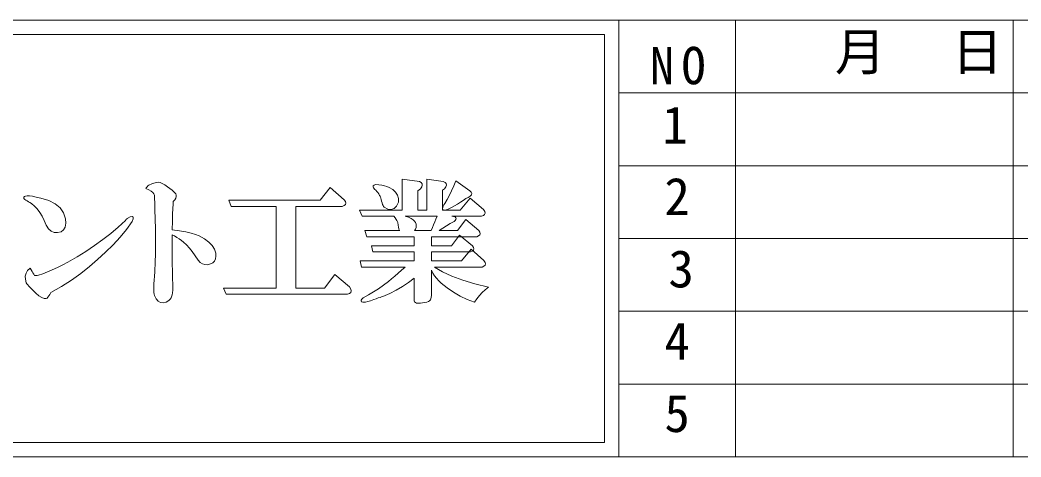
# Model space of a CAD drawing. Units: millimetres at full size, sheet at 1:2; details may follow other scales. Extents: x -822 to 1661, y -1752 to -1205.
# Drawn here: x 120 to 223.1, y -1751.8 to -1706.8 of the extents above; entities that cross this region are included whole.
import ezdxf
from ezdxf.enums import TextEntityAlignment as Align

# ---------------------------------------------------------------- set-up
doc = ezdxf.new("R2010")
doc.units = ezdxf.units.MM
doc.header["$LTSCALE"] = 2
doc.layers.add('F-E', color=5, linetype='Continuous', lineweight=9)
doc.styles.add('ＭＳ ゴシック', font='')
doc.styles.get('ＭＳ ゴシック').set_extended_font_data('MS Gothic')

msp = doc.modelspace()

# ---------------------------------------------------------------- linework, layer by layer
at = {"layer": 'F-E'}
for p, q in [((17.557, -1706.772), (181.679, -1706.772)), ((17.557, -1706.772), (308.657, -1706.772)), ((181.679, -1706.772), (181.679, -1751.772)), ((193.679, -1706.772), (193.679, -1751.772)), ((222.267, -1706.772), (222.267, -1751.772)), ((308.657, -1714.272), (181.679, -1714.272)), ((308.657, -1721.773), (181.679, -1721.773)), ((308.657, -1729.272), (181.679, -1729.272)), ((308.657, -1736.772), (181.679, -1736.772)), ((308.657, -1744.273), (181.679, -1744.273)), ((181.679, -1751.772), (17.557, -1751.772)), ((801.557, -1751.772), (17.557, -1751.772))]:
    msp.add_line(p, q, dxfattribs=at)
at = {"layer": 'F-E', "color": 4, "lineweight": 5}
for p, q in [((19.057, -1708.272), (180.179, -1708.272)), ((180.179, -1708.272), (180.179, -1750.272)), ((180.179, -1750.272), (19.057, -1750.272))]:
    msp.add_line(p, q, dxfattribs=at)
at = {"layer": 'F-E'}
for points in [[(155.722, -1729.088), (155.517, -1728.46), (159.127, -1728.46), (159.068, -1728.398), (159.017, -1728.284), (158.973, -1728.119), (158.939, -1727.903), (158.912, -1727.636), (158.881, -1727.542), (158.825, -1727.43), (158.743, -1727.3), (158.634, -1727.152), (158.5, -1726.987), (155.248, -1726.987), (154.979, -1726.358), (159.36, -1726.358), (159.36, -1723.164), (161.142, -1723.4), (161.315, -1723.5), (161.412, -1723.627), (161.433, -1723.779), (161.379, -1723.958), (161.248, -1724.164), (160.969, -1724.349), (160.969, -1726.358), (161.892, -1726.358), (161.892, -1723.164), (163.568, -1723.401), (163.777, -1723.5), (163.897, -1723.625), (163.928, -1723.778), (163.87, -1723.958), (163.723, -1724.165), (163.502, -1724.297), (163.502, -1726.358), (165.321, -1726.358), (166.357, -1725.104), (167.746, -1726.301), (167.861, -1726.495), (167.898, -1726.66)], [(133.691, -1724.541), (133.518, -1724.407), (133.283, -1724.272), (132.986, -1724.133), (133.041, -1724.031), (133.106, -1723.94), (133.181, -1723.861), (133.266, -1723.794), (133.361, -1723.738), (133.519, -1723.674), (133.668, -1723.618), (133.81, -1723.572), (133.943, -1723.534), (134.069, -1723.505), (134.24, -1723.483), (134.439, -1723.516), (134.665, -1723.604), (134.917, -1723.748), (135.197, -1723.947), (135.452, -1724.124), (135.664, -1724.284), (135.834, -1724.428), (135.961, -1724.557), (136.046, -1724.669), (136.094, -1724.811), (136.093, -1724.962), (136.042, -1725.123), (135.941, -1725.293), (135.791, -1725.472)], [(135.709, -1733.021), (135.723, -1733.484), (135.741, -1733.914), (135.755, -1734.27), (135.75, -1734.584), (135.726, -1734.854), (135.684, -1735.081), (135.624, -1735.264), (135.562, -1735.387), (135.475, -1735.504), (135.364, -1735.616), (135.228, -1735.722), (135.068, -1735.823), (134.751, -1735.886), (134.471, -1735.851), (134.229, -1735.716), (134.024, -1735.483), (133.856, -1735.151), (133.816, -1734.998), (133.79, -1734.819), (133.778, -1734.616), (133.779, -1734.387), (133.794, -1734.132), (133.797, -1733.992), (133.803, -1733.835), (133.814, -1733.662), (133.829, -1733.471), (133.848, -1733.264), (133.904, -1732.6), (133.943, -1731.774), (133.964, -1730.785), (133.968, -1729.632), (133.955, -1728.317), (133.934, -1727.232), (133.913, -1726.337), (133.892, -1725.633), (133.872, -1725.121), (133.851, -1724.799), (133.802, -1724.671), (133.691, -1724.541)], [(135.791, -1725.472), (135.771, -1725.745), (135.751, -1726.171), (135.73, -1726.751), (135.71, -1727.483), (135.689, -1728.37), (136.429, -1728.478), (137.076, -1728.596), (137.631, -1728.723), (138.094, -1728.86), (138.464, -1729.006), (139.022, -1729.314), (139.471, -1729.646), (139.81, -1730.002), (140.041, -1730.384), (140.162, -1730.789), (140.193, -1731.106), (140.156, -1731.374), (140.051, -1731.595), (139.878, -1731.769), (139.638, -1731.894), (139.33, -1731.967), (139.048, -1731.964), (138.794, -1731.885), (138.566, -1731.729), (138.366, -1731.498), (138.06, -1731.04), (137.757, -1730.627), (137.456, -1730.26), (137.158, -1729.939), (136.862, -1729.663), (136.63, -1729.481), (136.397, -1729.312), (136.163, -1729.156), (135.927, -1729.014), (135.69, -1728.885), (135.69, -1731.439), (135.692, -1731.999), (135.698, -1732.527), (135.709, -1733.021)], [(120.658, -1733.823), (120.566, -1733.464), (120.558, -1733.135), (120.635, -1732.835), (120.798, -1732.564), (121.045, -1732.322), (121.155, -1732.507), (121.255, -1732.674), (121.345, -1732.824), (121.424, -1732.957), (121.493, -1733.072), (121.53, -1733.09), (121.592, -1733.095), (121.679, -1733.089), (121.79, -1733.071), (121.927, -1733.042), (122.361, -1732.899), (122.829, -1732.72), (123.331, -1732.506), (123.867, -1732.255), (124.436, -1731.969), (124.933, -1731.713), (125.418, -1731.448), (125.891, -1731.175), (126.352, -1730.894), (126.8, -1730.603), (127.69, -1730.008), (128.541, -1729.39), (129.355, -1728.75), (130.129, -1728.088), (130.866, -1727.403), (130.891, -1727.378), (130.923, -1727.345), (130.963, -1727.306), (131.009, -1727.259), (131.063, -1727.205), (131.373, -1727.045), (131.578, -1726.997), (131.68, -1727.06), (131.678, -1727.235)], [(131.678, -1727.235), (131.572, -1727.522), (130.975, -1728.34), (130.317, -1729.14), (129.599, -1729.921), (128.82, -1730.682), (127.981, -1731.425), (127.169, -1732.17), (126.285, -1732.883), (125.33, -1733.564), (124.303, -1734.212), (123.205, -1734.827), (123.097, -1735.028), (122.993, -1735.192), (122.893, -1735.317), (122.798, -1735.404), (122.706, -1735.454), (122.502, -1735.453), (122.255, -1735.361), (121.966, -1735.179), (121.636, -1734.906), (121.263, -1734.541), (121.083, -1734.357), (120.932, -1734.193), (120.811, -1734.05), (120.72, -1733.926), (120.658, -1733.823)], [(167.898, -1726.66), (167.855, -1726.798), (167.734, -1726.907), (167.532, -1726.987), (164.471, -1726.987), (164.813, -1727.035), (164.889, -1727.131), (164.916, -1727.229), (164.894, -1727.328), (164.824, -1727.429), (164.705, -1727.531), (164.297, -1727.735), (163.178, -1728.46), (165.047, -1728.46), (165.919, -1727.312), (167.259, -1728.455), (167.358, -1728.627), (167.386, -1728.777), (167.344, -1728.904), (167.23, -1729.008), (167.045, -1729.088), (162.371, -1729.088), (162.371, -1730.022), (164.453, -1730.022), (165.268, -1728.929), (166.608, -1730.013), (166.709, -1730.187), (166.738, -1730.337), (166.696, -1730.465), (166.583, -1730.569), (166.398, -1730.651), (162.371, -1730.651), (162.371, -1731.585), (165.481, -1731.585), (166.466, -1730.383), (167.765, -1731.55), (167.894, -1731.734), (167.94, -1731.893), (167.904, -1732.026), (167.786, -1732.133)], [(160.582, -1733.357), (160.002, -1733.806), (159.392, -1734.219), (158.749, -1734.595), (158.076, -1734.934), (157.372, -1735.236), (157.243, -1735.279), (157.087, -1735.333), (156.904, -1735.398), (156.695, -1735.473), (156.458, -1735.559), (156.104, -1735.675), (155.811, -1735.761), (155.579, -1735.815), (155.408, -1735.839), (155.299, -1735.831), (155.181, -1735.778), (155.128, -1735.706), (155.139, -1735.614), (155.215, -1735.504), (155.354, -1735.375), (155.884, -1735.087), (156.407, -1734.775), (156.924, -1734.44), (157.435, -1734.082), (157.94, -1733.7), (158.273, -1733.432), (158.611, -1733.15), (158.956, -1732.853), (159.308, -1732.541), (159.665, -1732.214), (155.17, -1732.214), (155.033, -1731.585), (160.582, -1731.585), (160.582, -1730.651), (156.356, -1730.651), (156.218, -1730.022), (160.582, -1730.022), (160.582, -1729.088), (155.722, -1729.088)], [(167.786, -1732.133), (167.586, -1732.214), (162.693, -1732.214), (163.517, -1732.707), (164.484, -1733.16), (165.593, -1733.573), (166.846, -1733.945), (168.242, -1734.278), (167.914, -1734.55), (167.607, -1734.842), (167.321, -1735.154), (167.057, -1735.484), (166.814, -1735.834), (166.049, -1735.544), (165.324, -1735.201), (164.637, -1734.806), (163.991, -1734.36), (163.383, -1733.861), (163.131, -1733.617), (162.903, -1733.364), (162.701, -1733.101), (162.523, -1732.829), (162.371, -1732.548), (162.371, -1735.156), (162.359, -1735.329), (162.324, -1735.477), (162.266, -1735.599), (162.185, -1735.695), (162.081, -1735.765), (161.887, -1735.829), (161.681, -1735.879), (161.463, -1735.914), (161.233, -1735.936), (160.991, -1735.943), (160.844, -1735.926), (160.729, -1735.877), (160.647, -1735.795), (160.598, -1735.681), (160.582, -1735.534), (160.582, -1733.357)]]:
    msp.add_lwpolyline(points, dxfattribs=at)
for points in [[(151.355, -1734.386), (152.444, -1732.968), (153.927, -1734.259), (154.066, -1734.479), (154.116, -1734.665), (154.076, -1734.816), (153.947, -1734.933), (153.728, -1735.015), (141.23, -1735.015), (140.961, -1734.386), (146.402, -1734.386), (146.402, -1725.964), (141.769, -1725.964), (141.5, -1725.335), (150.924, -1725.335), (151.959, -1724.026), (153.4, -1725.273), (153.517, -1725.469), (153.555, -1725.636), (153.514, -1725.774), (153.393, -1725.884), (153.192, -1725.964), (148.406, -1725.964), (148.406, -1734.386)], [(156.536, -1724.222), (156.42, -1724.071), (156.37, -1723.945), (156.385, -1723.844), (156.466, -1723.769), (156.612, -1723.719), (156.947, -1723.749), (157.255, -1723.793), (157.536, -1723.852), (157.789, -1723.925), (158.015, -1724.012), (158.395, -1724.236), (158.681, -1724.502), (158.872, -1724.809), (158.969, -1725.157), (158.972, -1725.547), (158.771, -1725.945), (158.523, -1726.195), (158.229, -1726.295), (157.888, -1726.247), (157.501, -1726.049), (157.446, -1725.98), (157.393, -1725.884), (157.341, -1725.762), (157.292, -1725.614), (157.244, -1725.438), (157.203, -1725.267), (157.163, -1725.12), (157.123, -1724.998), (157.083, -1724.901), (157.042, -1724.829), (156.957, -1724.676), (156.864, -1724.538), (156.763, -1724.417), (156.653, -1724.311)], [(165.91, -1725.152), (165.647, -1725.342), (165.369, -1725.532), (165.076, -1725.72), (164.767, -1725.908), (164.442, -1726.096), (164.035, -1726.275), (163.747, -1726.349), (163.579, -1726.317), (163.53, -1726.18), (163.6, -1725.937), (163.625, -1725.872), (163.654, -1725.811), (163.688, -1725.755), (163.726, -1725.703), (163.77, -1725.655), (164.002, -1725.256), (164.231, -1724.823), (164.458, -1724.358), (164.682, -1723.858), (164.904, -1723.326), (166.327, -1724.347), (166.468, -1724.485), (166.523, -1724.625), (166.492, -1724.765), (166.374, -1724.905), (166.171, -1725.047)], [(124.695, -1727.231), (124.731, -1727.709), (124.666, -1728.092), (124.501, -1728.38), (124.236, -1728.572), (123.87, -1728.67), (123.52, -1728.654), (123.207, -1728.521), (122.931, -1728.269), (122.692, -1727.901), (122.489, -1727.414), (122.285, -1726.972), (122.052, -1726.579), (121.792, -1726.232), (121.503, -1725.933), (121.185, -1725.682), (121.038, -1725.58), (120.896, -1725.487), (120.758, -1725.402), (120.624, -1725.326), (120.495, -1725.258), (120.425, -1725.167), (120.4, -1725.087), (120.419, -1725.017), (120.482, -1724.957), (120.589, -1724.907), (120.749, -1724.875), (120.985, -1724.88), (121.299, -1724.923), (121.69, -1725.004), (122.159, -1725.122), (122.982, -1725.369), (123.647, -1725.703), (124.154, -1726.125), (124.503, -1726.634)], [(159.676, -1726.987), (160.008, -1727.09), (160.28, -1727.206), (160.493, -1727.337), (160.647, -1727.482), (160.742, -1727.641), (160.794, -1727.81), (160.81, -1727.976), (160.791, -1728.14), (160.736, -1728.301), (160.647, -1728.46), (162.336, -1728.46), (162.472, -1728.15), (162.602, -1727.848), (162.726, -1727.554), (162.842, -1727.267), (162.952, -1726.987)]]:
    msp.add_lwpolyline(points, close=True, dxfattribs=at)

# ---------------------------------------------------------------- texts
at = {"layer": 'F-E', "color": 7, "style": 'ＭＳ ゴシック'}
for s, p in [('月', (203.918, -1713.117)), ('日', (215.949, -1713.117)), ('1', (186.143, -1720.649)), ('2', (186.364, -1728.014)), ('3', (186.777, -1735.463)), ('4', (186.364, -1742.912)), ('5', (186.364, -1750.361))]:
    msp.add_text(s, height=3.849, dxfattribs=at).set_placement(p, align=Align.BOTTOM_LEFT)
at = {"layer": 'F-E', "color": 7, "insert": (184.866, -1713.45), "char_height": 3.849, "attachment_point": 7, "style": 'ＭＳ ゴシック'}
msp.add_mtext('\\T1.31;\\W0.95;NO', dxfattribs=at)

doc.saveas('drawing.dxf')
